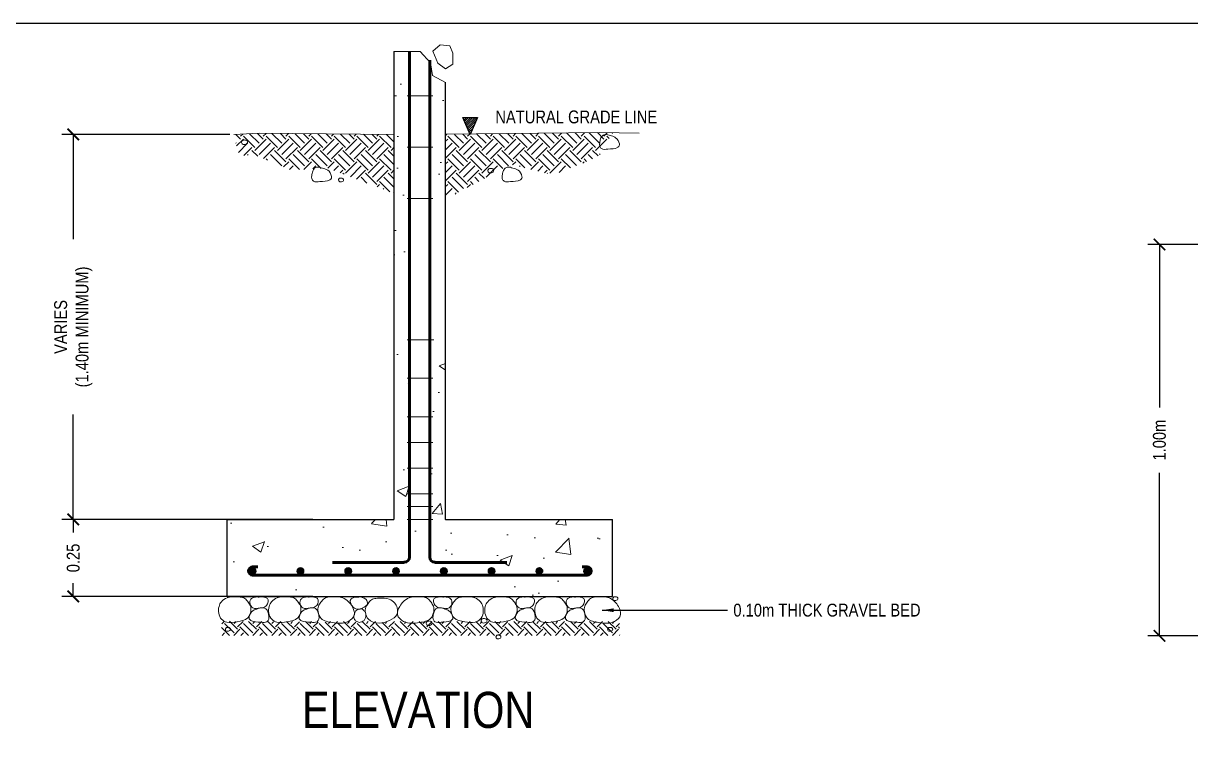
# Model space of a CAD drawing. Header units: inches. Extents: x 7263 to 14962, y 1317 to 2926.
# Drawn here: x 7358.78 to 7376.96, y 1456.29 to 1467.61 of the extents above; entities that cross this region are included whole.
import ezdxf

# ---------------------------------------------------------------- set-up
doc = ezdxf.new("R2010")
doc.units = ezdxf.units.IN
doc.header["$MEASUREMENT"] = 0
for name, color, linetype, lineweight in [('.05', 250, 'Continuous', 5), ('.13', 251, 'Continuous', 13), ('.20', 250, 'Continuous', 15), ('0.05', 250, 'Continuous', 5), ('0.13', 251, 'Continuous', 13), ('0.15', 251, 'Continuous', 15), ('0.20', 250, 'Continuous', 20), ('0.25', 250, 'Continuous', 25), ('0.50', 7, 'Continuous', 40), ('dimline', 253, 'Continuous', 5)]:
    doc.layers.add(name, color=color, linetype=linetype, lineweight=lineweight)
doc.layers.add('Layer3', color=3, linetype='Continuous')
doc.layers.add('Layer6', color=6, linetype='Continuous')
doc.styles.get("Standard").update_dxf_attribs({"font": ''})
doc.styles.get('Standard').set_extended_font_data('Tw Cen MT Condensed')
doc.dimstyles.get("Standard").update_dxf_attribs({"dimtxt": 0.2, "dimasz": 0.18, "dimexe": 0.18, "dimexo": 0.0625, "dimgap": 0.09, "dimtad": 0, "dimzin": 0, "dimdsep": 46, "dimtxsty": 'Standard', "dimblk": 'ARCHTICK', "dimcen": 0.09, "dimclrd": 8, "dimclre": 8, "dimclrt": 2, "dimadec": 0, "dimazin": 0, "dimtfac": 1, "dimtofl": 0, "dimtmove": 0, "dimatfit": 3, "dimfxl": 1, "dimtolj": 1, "dimtzin": 0, "dimarcsym": 0})

# ---------------------------------------------------------------- blocks, each defined once
blk = doc.blocks.new('_ArchTick')
at = {"color": 0, "linetype": 'ByBlock', "const_width": 0.15}
blk.add_lwpolyline([(-0.5, -0.5), (0.5, 0.5)], dxfattribs=at)
blk = doc.blocks.new('*D168')
at = {"layer": 'Defpoints', "color": 0, "transparency": 16777216}
for p in [(7359.561, 1459.874), (7363.354, 1459.874), (7363.354, 1458.674)]:
    blk.add_point(p, dxfattribs=at)
at = {"layer": 'Layer6', "color": 8, "lineweight": -2, "transparency": 16777216}
for p, q in [((7363.292, 1459.874), (7359.381, 1459.874)), ((7359.561, 1459.874), (7359.561, 1459.669)), ((7359.561, 1458.674), (7359.561, 1458.879)), ((7363.292, 1458.674), (7359.381, 1458.674))]:
    blk.add_line(p, q, dxfattribs=at)
at = {"layer": 'Layer6', "color": 8, "lineweight": -2, "transparency": 16777216, "xscale": 0.18, "yscale": 0.18, "zscale": 0.18}
for p, rotation in [((7359.561, 1459.874), 90), ((7359.561, 1458.674), 270)]:
    blk.add_blockref('_ArchTick', p, dxfattribs=dict(at, rotation=rotation))
at = {"layer": 'Layer6', "color": 2, "transparency": 16777216, "insert": (7359.561, 1459.274), "char_height": 0.2, "attachment_point": 5, "rotation": 90}
blk.add_mtext('\\A1;0.25', dxfattribs=at)
blk = doc.blocks.new('*D184')
at = {"layer": 'Defpoints', "color": 0, "transparency": 16777216}
for p in [(7362.06, 1465.874), (7359.561, 1459.874), (7361.958, 1459.874)]:
    blk.add_point(p, dxfattribs=at)
at = {"layer": 'Layer6', "color": 8, "lineweight": -2, "transparency": 16777216}
for p, q in [((7361.997, 1465.874), (7359.381, 1465.874)), ((7359.561, 1465.874), (7359.561, 1464.24)), ((7359.561, 1459.874), (7359.561, 1461.508)), ((7361.896, 1459.874), (7359.381, 1459.874))]:
    blk.add_line(p, q, dxfattribs=at)
at = {"layer": 'Layer6', "color": 8, "lineweight": -2, "transparency": 16777216, "xscale": 0.18, "yscale": 0.18, "zscale": 0.18}
for p, rotation in [((7359.561, 1465.874), 90), ((7359.561, 1459.874), 270)]:
    blk.add_blockref('_ArchTick', p, dxfattribs=dict(at, rotation=rotation))
at = {"layer": 'Layer6', "color": 2, "transparency": 16777216, "insert": (7359.561, 1462.874), "char_height": 0.2, "attachment_point": 5, "rotation": 90}
blk.add_mtext('\\A1;VARIES\\P(1.40m MINIMUM)', dxfattribs=at)
blk = doc.blocks.new('*D191')
at = {"layer": 'Defpoints', "color": 0, "transparency": 16777216}
for p in [(7379.042, 1464.16), (7376.472, 1458.061), (7381.352, 1458.061)]:
    blk.add_point(p, dxfattribs=at)
at = {"layer": 'Layer6', "color": 8, "lineweight": -2, "transparency": 16777216}
for p, q in [((7378.98, 1464.16), (7376.292, 1464.16)), ((7376.472, 1464.16), (7376.472, 1461.62)), ((7376.472, 1458.061), (7376.472, 1460.602)), ((7381.289, 1458.061), (7376.292, 1458.061))]:
    blk.add_line(p, q, dxfattribs=at)
at = {"layer": 'Layer6', "color": 8, "lineweight": -2, "transparency": 16777216, "xscale": 0.18, "yscale": 0.18, "zscale": 0.18}
for p, rotation in [((7376.472, 1464.16), 90), ((7376.472, 1458.061), 270)]:
    blk.add_blockref('_ArchTick', p, dxfattribs=dict(at, rotation=rotation))
at = {"layer": 'Layer6', "color": 2, "transparency": 16777216, "insert": (7376.472, 1461.111), "char_height": 0.2, "attachment_point": 5, "rotation": 90}
blk.add_mtext('\\A1;1.00m', dxfattribs=at)

msp = doc.modelspace()

# ---------------------------------------------------------------- hatches: boundary and pattern name
at = {"layer": '.05'}
h = msp.add_hatch(dxfattribs=at)
h.set_pattern_fill('AR-CONC', color=0, scale=0.268471, style=0)
h.set_pattern_definition([(50, (4.7312, 1.8584), (1.92563396, -0.16847114), [0.2013531, -2.2148839]), (355, (4.7312, 1.8584), (-0.3725068, 2.01941604), [0.16108246, -1.7719071]), (100.451444, (4.8917, 1.8444), (1.55312717, 1.85094487), [0.1711238, -1.88236165]), (46.1842, (4.7312, 2.3953), (2.86523105, -0.4443709), [0.3020296, -3.3223258]), (96.635635, (4.97, 2.3583), (2.5092942, 2.6152237), [0.2566858, -2.8235441]), (351.184164, (4.7312, 2.3953), (2.5092941, 2.6152237), [0.2416237, -2.6578607]), (21, (4.9997, 2.2611), (1.60252098, -1.08091405), [0.2013531, -2.2148839]), (326, (4.9997, 2.2611), (0.65323055, 1.94681593), [0.16108246, -1.7719071]), (71.451445, (5.1332, 2.171), (2.2557515, 0.8659019), [0.1711238, -1.88236165]), (37.5, (4.7312, 1.8584), (0.03264566, 0.8937227), [0, -1.75042944, 0, -1.79875418, 0, -1.77861887]), (7.5, (4.7312, 1.8584), (0.70626482, 1.05888017), [0, -1.02555835, 0, -1.71015882, 0, -0.6778887]), (327.5, (4.1325, 1.8584), (1.43315722, -0.06055324), [0, -0.67117693, 0, -2.09407203, 0, -2.7786725]), (317.5, (3.864, 1.8584), (1.56568442, 0.26875262), [0, -0.87253001, 0, -1.3906786, 0, -1.97326018])])
h.paths.add_polyline_path([(7365.358, 1459.874), (7365.358, 1466.686), (7365.153, 1466.794), (7365.125, 1466.989), (7365.111, 1467.004), (7365.111, 1459.874), (7364.796, 1459.874), (7364.796, 1467.166), (7364.558, 1467.166), (7364.558, 1459.874), (7361.958, 1459.874), (7361.958, 1458.674), (7363.631, 1458.674), (7367.958, 1458.674), (7367.958, 1459.874)])
h.paths.add_polyline_path([(7366.124, 1459.07, -1), (7366.024, 1459.07, -1)], flags=16)
h.paths.add_polyline_path([(7365.38, 1459.07, -1), (7365.28, 1459.07, -1)], flags=16)
h.paths.add_polyline_path([(7366.868, 1459.07, -1), (7366.768, 1459.07, -1)], flags=16)
h.paths.add_polyline_path([(7364.636, 1459.07, -1), (7364.536, 1459.07, -1)], flags=16)
h.paths.add_polyline_path([(7367.612, 1459.07, -1), (7367.512, 1459.07, -1)], flags=16)
h.paths.add_polyline_path([(7363.792, 1459.07, -1), (7363.892, 1459.07, -1)], flags=16)
h.paths.add_polyline_path([(7363.048, 1459.07, -1), (7363.148, 1459.07, -1)], flags=16)
h.paths.add_polyline_path([(7362.304, 1459.07, -1), (7362.404, 1459.07, -1)], flags=16)
at = {"layer": '.13'}
h = msp.add_hatch(dxfattribs=at)
h.set_pattern_fill('ANSI31', color=0, scale=0.1875, style=0)
h.set_pattern_definition([(45, (7221.051393, 2440.46901), (-0.0165728152, 0.0165728152), [])])
h.paths.add_polyline_path([(7365.853, 1466.138), (7365.628, 1466.138), (7365.74, 1465.876)])
h = msp.add_hatch(dxfattribs=at)
h.set_pattern_fill('EARTH', color=0, angle=45, style=0)
h.set_pattern_definition([(45, (7155.6902, 1531.6079), (3e-17, 0.3535534), [0.25, -0.25]), (45, (7155.62392, 1531.67418), (3e-17, 0.3535534), [0.25, -0.25]), (45, (7155.55763, 1531.74047), (3e-17, 0.3535534), [0.25, -0.25]), (135, (7155.55763, 1531.78467), (-0.3535534, 6e-17), [0.25, -0.25]), (135, (7155.62392, 1531.85096), (-0.3535534, 6e-17), [0.25, -0.25]), (135, (7155.6902, 1531.91725), (-0.3535534, 6e-17), [0.25, -0.25])])
h.paths.add_polyline_path([(7367.959, 1465.895), (7367.75, 1465.904), (7365.358, 1465.874), (7365.358, 1464.866), (7366.372, 1465.406), (7367.032, 1465.246), (7367.561, 1465.456), (7367.758, 1465.554), (7367.847, 1465.73)])
h.paths.add_polyline_path([(7364.558, 1465.872), (7362.455, 1465.892), (7362.06, 1465.874), (7362.144, 1465.54), (7362.375, 1465.56), (7362.95, 1465.319), (7363.526, 1465.348), (7364.558, 1464.956)])
h = msp.add_hatch(dxfattribs=at)
h.set_pattern_fill('EARTH', color=0, scale=0.8333, angle=45, style=0)
h.set_pattern_definition([(45, (7158.53959, 1530.67476), (3e-17, 0.29461604), [0.208325, -0.208325]), (45, (7158.48435, 1530.73), (3e-17, 0.29461604), [0.208325, -0.208325]), (45, (7158.4291, 1530.78524), (3e-17, 0.29461604), [0.208325, -0.208325]), (135, (7158.4291, 1530.82207), (-0.29461604, 6e-17), [0.208325, -0.208325]), (135, (7158.48435, 1530.8773), (-0.29461604, 6e-17), [0.208325, -0.208325]), (135, (7158.53959, 1530.93255), (-0.29461604, 6e-17), [0.208325, -0.208325])])
edge = h.paths.add_edge_path()
edge.add_spline(control_points=[(7365.227, 1458.283), (7365.193, 1458.274), (7365.159, 1458.277), (7365.123, 1458.283)], knot_values=[0.162081, 0.162081, 0.162081, 0.162081, 0.193484, 0.193484, 0.193484, 0.193484], degree=3, periodic=0)
edge.add_line((7365.123, 1458.283), (7364.787, 1458.283))
edge.add_spline(control_points=[(7364.787, 1458.283), (7364.784, 1458.283), (7364.756, 1458.281), (7364.727, 1458.276), (7364.707, 1458.283)], knot_values=[0.115379, 0.115379, 0.115379, 0.115379, 0.117732, 0.138587, 0.138587, 0.138587, 0.138587], degree=3, periodic=0)
edge.add_line((7364.707, 1458.283), (7364.525, 1458.283))
edge.add_spline(control_points=[(7364.525, 1458.283), (7364.515, 1458.281), (7364.439, 1458.27), (7364.366, 1458.262), (7364.308, 1458.283)], knot_values=[0.168742, 0.168742, 0.168742, 0.168742, 0.177538, 0.23329, 0.23329, 0.23329, 0.23329], degree=3, periodic=0)
edge.add_line((7364.308, 1458.283), (7364.041, 1458.283))
edge.add_spline(control_points=[(7364.041, 1458.283), (7364.015, 1458.275), (7363.964, 1458.267), (7363.909, 1458.275), (7363.885, 1458.283)], knot_values=[0.214442, 0.214442, 0.214442, 0.214442, 0.24555, 0.273691, 0.273691, 0.273691, 0.273691], degree=3, periodic=0)
edge.add_line((7363.885, 1458.283), (7363.725, 1458.283))
edge.add_spline(control_points=[(7363.725, 1458.283), (7363.721, 1458.282), (7363.707, 1458.279), (7363.694, 1458.28), (7363.685, 1458.283)], knot_values=[0.085693, 0.085693, 0.085693, 0.085693, 0.089294, 0.097742, 0.097742, 0.097742, 0.097742], degree=3, periodic=0)
edge.add_line((7363.685, 1458.283), (7363.531, 1458.283))
edge.add_spline(control_points=[(7363.531, 1458.283), (7363.472, 1458.262), (7363.399, 1458.27), (7363.323, 1458.281), (7363.313, 1458.283)], knot_values=[0.176395, 0.176395, 0.176395, 0.176395, 0.234675, 0.243869, 0.243869, 0.243869, 0.243869], degree=3, periodic=0)
edge.add_line((7363.313, 1458.283), (7363.131, 1458.283))
edge.add_spline(control_points=[(7363.131, 1458.283), (7363.111, 1458.276), (7363.082, 1458.281), (7363.054, 1458.283), (7363.052, 1458.283)], knot_values=[0.115379, 0.115379, 0.115379, 0.115379, 0.136234, 0.138587, 0.138587, 0.138587, 0.138587], degree=3, periodic=0)
edge.add_line((7363.052, 1458.283), (7362.715, 1458.283))
edge.add_spline(control_points=[(7362.715, 1458.283), (7362.679, 1458.277), (7362.645, 1458.274), (7362.611, 1458.283)], knot_values=[0.162081, 0.162081, 0.162081, 0.162081, 0.193484, 0.193484, 0.193484, 0.193484], degree=3, periodic=0)
edge.add_line((7362.611, 1458.283), (7361.874, 1458.288))
edge.add_line((7361.874, 1458.288), (7361.865, 1458.068))
edge.add_line((7361.865, 1458.068), (7368.072, 1458.068))
edge.add_line((7368.072, 1458.068), (7368.064, 1458.283))
edge.add_line((7368.064, 1458.283), (7365.227, 1458.283))
at = {"layer": '0.05'}
h = msp.add_hatch(dxfattribs=at)
h.set_pattern_fill('ANSI31', color=0, scale=0.1, style=0)
h.set_pattern_definition([(45, (7340.730814, 3181.20405), (-0.008838834765, 0.008838834765), [])])
h.paths.add_polyline_path([(7362.397, 1459.07, 1), (7362.311, 1459.07, 1)])
h = msp.add_hatch(dxfattribs=at)
h.set_pattern_fill('ANSI31', color=0, scale=0.1, style=0)
h.set_pattern_definition([(45, (7341.474814, 3181.20405), (-0.008838834765, 0.008838834765), [])])
h.paths.add_polyline_path([(7363.141, 1459.07, 1), (7363.055, 1459.07, 1)])
h = msp.add_hatch(dxfattribs=at)
h.set_pattern_fill('ANSI31', color=0, scale=0.1, style=0)
h.set_pattern_definition([(45, (7342.218814, 3181.20405), (-0.008838834765, 0.008838834765), [])])
h.paths.add_polyline_path([(7363.885, 1459.07, 1), (7363.799, 1459.07, 1)])
h = msp.add_hatch(dxfattribs=at)
h.set_pattern_fill('ANSI31', color=0, scale=0.1, style=0)
h.set_pattern_definition([(45, (7342.962814, 3181.20405), (-0.008838834765, 0.008838834765), [])])
h.paths.add_polyline_path([(7364.629, 1459.07, 1), (7364.543, 1459.07, 1)])
h = msp.add_hatch(dxfattribs=at)
h.set_pattern_fill('ANSI31', color=0, scale=0.1, style=0)
h.set_pattern_definition([(45, (7343.706814, 3181.20405), (-0.008838834765, 0.008838834765), [])])
h.paths.add_polyline_path([(7365.373, 1459.07, 1), (7365.287, 1459.07, 1)])
h = msp.add_hatch(dxfattribs=at)
h.set_pattern_fill('ANSI31', color=0, scale=0.1, style=0)
h.set_pattern_definition([(45, (7344.450814, 3181.20405), (-0.008838834765, 0.008838834765), [])])
h.paths.add_polyline_path([(7366.117, 1459.07, 1), (7366.031, 1459.07, 1)])
h = msp.add_hatch(dxfattribs=at)
h.set_pattern_fill('ANSI31', color=0, scale=0.1, style=0)
h.set_pattern_definition([(45, (7345.194814, 3181.20405), (-0.008838834765, 0.008838834765), [])])
h.paths.add_polyline_path([(7366.861, 1459.07, 1), (7366.775, 1459.07, 1)])
h = msp.add_hatch(dxfattribs=at)
h.set_pattern_fill('ANSI31', color=0, scale=0.1, style=0)
h.set_pattern_definition([(45, (7345.938814, 3181.20405), (-0.008838834765, 0.008838834765), [])])
h.paths.add_polyline_path([(7367.605, 1459.07, 1), (7367.519, 1459.07, 1)])

# ---------------------------------------------------------------- linework, layer by layer
at = {"layer": '.13', "color": 0}
msp.add_lwpolyline([(7365.158, 1467.173), (7365.235, 1466.985), (7365.354, 1466.896), (7365.473, 1466.97), (7365.473, 1467.141), (7365.423, 1467.257), (7365.275, 1467.269), (7365.158, 1467.173)], dxfattribs=at)
at = {"layer": '.20', "color": 0}
msp.add_line((7365.628, 1466.138), (7365.853, 1466.138), dxfattribs=at)
for points in [[(7362.108, 1458.668), (7361.955, 1458.652), (7361.867, 1458.593), (7361.83, 1458.52), (7361.871, 1458.318), (7361.95, 1458.274), (7362.112, 1458.281), (7362.277, 1458.341), (7362.325, 1458.444), (7362.319, 1458.526), (7362.284, 1458.585), (7362.23, 1458.643), (7362.161, 1458.664), (7362.108, 1458.668)], [(7362.478, 1458.496), (7362.401, 1458.472), (7362.357, 1458.452), (7362.299, 1458.354), (7362.299, 1458.327), (7362.323, 1458.302), (7362.48, 1458.273), (7362.577, 1458.281), (7362.604, 1458.32), (7362.605, 1458.369), (7362.589, 1458.434), (7362.56, 1458.482), (7362.519, 1458.499), (7362.478, 1458.496)], [(7362.431, 1458.666), (7362.366, 1458.659), (7362.328, 1458.634), (7362.312, 1458.603), (7362.313, 1458.56), (7362.356, 1458.495), (7362.471, 1458.495), (7362.513, 1458.498), (7362.571, 1458.535), (7362.586, 1458.641), (7362.541, 1458.661), (7362.483, 1458.669), (7362.453, 1458.665), (7362.431, 1458.666)], [(7362.888, 1458.668), (7362.735, 1458.652), (7362.647, 1458.593), (7362.609, 1458.52), (7362.651, 1458.318), (7362.729, 1458.274), (7362.891, 1458.281), (7363.057, 1458.341), (7363.104, 1458.444), (7363.098, 1458.526), (7363.063, 1458.585), (7363.01, 1458.643), (7362.941, 1458.664), (7362.888, 1458.668)], [(7363.257, 1458.496), (7363.18, 1458.472), (7363.136, 1458.452), (7363.079, 1458.354), (7363.079, 1458.327), (7363.102, 1458.302), (7363.259, 1458.273), (7363.356, 1458.281), (7363.384, 1458.32), (7363.385, 1458.369), (7363.369, 1458.434), (7363.34, 1458.482), (7363.298, 1458.499), (7363.257, 1458.496)], [(7363.21, 1458.666), (7363.145, 1458.659), (7363.108, 1458.634), (7363.092, 1458.603), (7363.092, 1458.56), (7363.135, 1458.495), (7363.25, 1458.495), (7363.292, 1458.498), (7363.351, 1458.535), (7363.365, 1458.641), (7363.32, 1458.661), (7363.262, 1458.669), (7363.233, 1458.665), (7363.21, 1458.666)], [(7363.598, 1458.67), (7363.756, 1458.653), (7363.848, 1458.592), (7363.903, 1458.517), (7363.937, 1458.391), (7363.842, 1458.286), (7363.594, 1458.268), (7363.422, 1458.331), (7363.373, 1458.437), (7363.379, 1458.523), (7363.416, 1458.584), (7363.471, 1458.644), (7363.543, 1458.666), (7363.598, 1458.67)], [(7364.034, 1458.668), (7364.085, 1458.65), (7364.123, 1458.625), (7364.139, 1458.594), (7364.138, 1458.55), (7364.088, 1458.508), (7364.006, 1458.478), (7363.923, 1458.504), (7363.887, 1458.553), (7363.874, 1458.611), (7363.917, 1458.654), (7363.968, 1458.665), (7364.005, 1458.665), (7364.034, 1458.668)], [(7364.326, 1458.647), (7364.479, 1458.631), (7364.566, 1458.572), (7364.604, 1458.499), (7364.603, 1458.398), (7364.484, 1458.3), (7364.322, 1458.26), (7364.156, 1458.32), (7364.109, 1458.423), (7364.115, 1458.505), (7364.15, 1458.564), (7364.203, 1458.622), (7364.273, 1458.643), (7364.326, 1458.647)], [(7364.949, 1458.67), (7364.79, 1458.653), (7364.699, 1458.592), (7364.643, 1458.517), (7364.609, 1458.391), (7364.705, 1458.286), (7364.952, 1458.268), (7365.124, 1458.331), (7365.173, 1458.437), (7365.167, 1458.523), (7365.131, 1458.584), (7365.076, 1458.644), (7365.004, 1458.666), (7364.949, 1458.67)], [(7365.289, 1458.496), (7365.366, 1458.472), (7365.41, 1458.452), (7365.468, 1458.354), (7365.468, 1458.327), (7365.444, 1458.302), (7365.287, 1458.273), (7365.19, 1458.281), (7365.163, 1458.32), (7365.162, 1458.369), (7365.178, 1458.434), (7365.207, 1458.482), (7365.248, 1458.499), (7365.289, 1458.496)], [(7365.336, 1458.666), (7365.401, 1458.659), (7365.439, 1458.634), (7365.455, 1458.603), (7365.454, 1458.56), (7365.411, 1458.495), (7365.296, 1458.495), (7365.254, 1458.498), (7365.196, 1458.535), (7365.181, 1458.641), (7365.226, 1458.661), (7365.284, 1458.669), (7365.314, 1458.665), (7365.336, 1458.666)], [(7365.659, 1458.668), (7365.812, 1458.652), (7365.9, 1458.593), (7365.937, 1458.52), (7365.896, 1458.318), (7365.817, 1458.274), (7365.655, 1458.281), (7365.49, 1458.341), (7365.442, 1458.444), (7365.448, 1458.526), (7365.483, 1458.585), (7365.537, 1458.643), (7365.606, 1458.664), (7365.659, 1458.668)], [(7366.254, 1458.668), (7366.101, 1458.652), (7366.013, 1458.593), (7365.975, 1458.52), (7366.017, 1458.318), (7366.095, 1458.274), (7366.257, 1458.281), (7366.423, 1458.341), (7366.47, 1458.444), (7366.464, 1458.526), (7366.429, 1458.585), (7366.376, 1458.643), (7366.307, 1458.664), (7366.254, 1458.668)], [(7366.623, 1458.496), (7366.546, 1458.472), (7366.502, 1458.452), (7366.445, 1458.354), (7366.445, 1458.327), (7366.468, 1458.302), (7366.625, 1458.273), (7366.722, 1458.281), (7366.75, 1458.32), (7366.751, 1458.369), (7366.735, 1458.434), (7366.706, 1458.482), (7366.664, 1458.499), (7366.623, 1458.496)], [(7366.576, 1458.666), (7366.511, 1458.659), (7366.474, 1458.634), (7366.458, 1458.603), (7366.458, 1458.56), (7366.501, 1458.495), (7366.616, 1458.495), (7366.658, 1458.498), (7366.717, 1458.535), (7366.731, 1458.641), (7366.686, 1458.661), (7366.628, 1458.669), (7366.599, 1458.665), (7366.576, 1458.666)], [(7367.033, 1458.668), (7366.88, 1458.652), (7366.792, 1458.593), (7366.755, 1458.52), (7366.796, 1458.318), (7366.875, 1458.274), (7367.037, 1458.281), (7367.202, 1458.341), (7367.25, 1458.444), (7367.244, 1458.526), (7367.209, 1458.585), (7367.155, 1458.643), (7367.086, 1458.664), (7367.033, 1458.668)], [(7367.403, 1458.496), (7367.326, 1458.472), (7367.282, 1458.452), (7367.224, 1458.354), (7367.224, 1458.327), (7367.248, 1458.302), (7367.405, 1458.273), (7367.502, 1458.281), (7367.529, 1458.32), (7367.53, 1458.369), (7367.514, 1458.434), (7367.485, 1458.482), (7367.444, 1458.499), (7367.403, 1458.496)], [(7367.356, 1458.666), (7367.291, 1458.659), (7367.253, 1458.634), (7367.237, 1458.603), (7367.238, 1458.56), (7367.281, 1458.495), (7367.396, 1458.495), (7367.437, 1458.498), (7367.496, 1458.535), (7367.511, 1458.641), (7367.466, 1458.661), (7367.408, 1458.669), (7367.378, 1458.665), (7367.356, 1458.666)], [(7367.743, 1458.67), (7367.902, 1458.653), (7367.993, 1458.592), (7368.049, 1458.517), (7368.082, 1458.391), (7367.987, 1458.286), (7367.74, 1458.268), (7367.568, 1458.331), (7367.519, 1458.437), (7367.525, 1458.523), (7367.561, 1458.584), (7367.616, 1458.644), (7367.688, 1458.666), (7367.743, 1458.67)], [(7363.979, 1458.464), (7364.047, 1458.482), (7364.058, 1458.482), (7364.066, 1458.475), (7364.099, 1458.438), (7364.117, 1458.361), (7364.102, 1458.319), (7364.03, 1458.271), (7363.978, 1458.282), (7363.941, 1458.316), (7363.93, 1458.374), (7363.949, 1458.431), (7363.958, 1458.45), (7363.979, 1458.464)]]:
    msp.add_spline(points, degree=3, dxfattribs=at)
at = {"color": 136}
msp.add_line((7381.284, 1458.061), (7376.499, 1458.061), dxfattribs=at)
at = {"layer": '0.05', "color": 0}
for points in [[(7362.222, 1465.788), (7362.25, 1465.785), (7362.266, 1465.774), (7362.273, 1465.761), (7362.272, 1465.742), (7362.251, 1465.724), (7362.221, 1465.717), (7362.191, 1465.728), (7362.182, 1465.747), (7362.183, 1465.762), (7362.19, 1465.773), (7362.199, 1465.783), (7362.212, 1465.787), (7362.222, 1465.788)], [(7366.056, 1465.344), (7366.084, 1465.342), (7366.1, 1465.331), (7366.106, 1465.317), (7366.106, 1465.299), (7366.085, 1465.281), (7366.055, 1465.274), (7366.025, 1465.285), (7366.016, 1465.304), (7366.017, 1465.319), (7366.024, 1465.329), (7366.033, 1465.34), (7366.046, 1465.344), (7366.056, 1465.344)], [(7363.725, 1465.194), (7363.749, 1465.192), (7363.762, 1465.183), (7363.768, 1465.172), (7363.768, 1465.156), (7363.75, 1465.141), (7363.724, 1465.135), (7363.699, 1465.144), (7363.692, 1465.16), (7363.693, 1465.173), (7363.698, 1465.182), (7363.706, 1465.191), (7363.717, 1465.194), (7363.725, 1465.194)], [(7367.997, 1458.67), (7368.02, 1458.667), (7368.034, 1458.658), (7368.04, 1458.647), (7368.04, 1458.631), (7368.021, 1458.616), (7367.996, 1458.61), (7367.971, 1458.619), (7367.963, 1458.635), (7367.964, 1458.648), (7367.97, 1458.657), (7367.978, 1458.666), (7367.989, 1458.669), (7367.997, 1458.67)], [(7365.951, 1458.329), (7365.979, 1458.327), (7365.995, 1458.316), (7366.002, 1458.303), (7366.002, 1458.284), (7365.98, 1458.266), (7365.95, 1458.259), (7365.92, 1458.27), (7365.911, 1458.289), (7365.913, 1458.304), (7365.919, 1458.314), (7365.929, 1458.325), (7365.941, 1458.329), (7365.951, 1458.329)], [(7361.964, 1458.192), (7361.988, 1458.189), (7362.001, 1458.18), (7362.007, 1458.169), (7362.007, 1458.153), (7361.989, 1458.138), (7361.964, 1458.132), (7361.938, 1458.141), (7361.931, 1458.157), (7361.932, 1458.17), (7361.937, 1458.179), (7361.945, 1458.188), (7361.956, 1458.191), (7361.964, 1458.192)], [(7365.096, 1458.292), (7365.124, 1458.289), (7365.14, 1458.278), (7365.147, 1458.265), (7365.146, 1458.246), (7365.125, 1458.228), (7365.095, 1458.221), (7365.065, 1458.232), (7365.056, 1458.251), (7365.057, 1458.266), (7365.064, 1458.277), (7365.074, 1458.287), (7365.086, 1458.291), (7365.096, 1458.292)], [(7367.915, 1458.192), (7367.939, 1458.189), (7367.952, 1458.18), (7367.958, 1458.169), (7367.958, 1458.153), (7367.94, 1458.138), (7367.914, 1458.132), (7367.889, 1458.141), (7367.882, 1458.157), (7367.882, 1458.17), (7367.888, 1458.179), (7367.896, 1458.188), (7367.907, 1458.191), (7367.915, 1458.192)], [(7366.176, 1458.074), (7366.199, 1458.072), (7366.213, 1458.062), (7366.219, 1458.051), (7366.218, 1458.036), (7366.2, 1458.02), (7366.175, 1458.014), (7366.149, 1458.023), (7366.142, 1458.039), (7366.143, 1458.052), (7366.148, 1458.061), (7366.157, 1458.07), (7366.167, 1458.073), (7366.176, 1458.074)]]:
    msp.add_spline(points, degree=3, dxfattribs=at)
at = {"layer": '0.13', "color": 0}
for points in [[(7367.884, 1465.869), (7367.961, 1465.845), (7368.005, 1465.824), (7368.063, 1465.727), (7368.062, 1465.7), (7368.039, 1465.674), (7367.882, 1465.646), (7367.785, 1465.654), (7367.758, 1465.693), (7367.757, 1465.741), (7367.772, 1465.806), (7367.802, 1465.855), (7367.843, 1465.872), (7367.884, 1465.869)], [(7363.401, 1465.362), (7363.478, 1465.338), (7363.523, 1465.318), (7363.58, 1465.22), (7363.58, 1465.193), (7363.556, 1465.168), (7363.4, 1465.139), (7363.302, 1465.147), (7363.275, 1465.186), (7363.274, 1465.235), (7363.29, 1465.3), (7363.319, 1465.348), (7363.36, 1465.365), (7363.401, 1465.362)], [(7366.367, 1465.362), (7366.444, 1465.338), (7366.489, 1465.318), (7366.546, 1465.22), (7366.546, 1465.193), (7366.522, 1465.168), (7366.366, 1465.139), (7366.268, 1465.147), (7366.241, 1465.186), (7366.24, 1465.235), (7366.256, 1465.3), (7366.285, 1465.348), (7366.327, 1465.365), (7366.367, 1465.362)]]:
    msp.add_spline(points, degree=3, dxfattribs=at)
at = {"layer": '0.15', "color": 0}
for p, q in [((7364.558, 1466.474), (7364.592, 1466.474)), ((7364.758, 1466.474), (7365.158, 1466.474)), ((7365.353, 1466.474), (7365.358, 1466.474)), ((7364.758, 1465.674), (7365.158, 1465.674)), ((7365.353, 1465.674), (7365.358, 1465.674)), ((7364.758, 1464.874), (7365.158, 1464.874)), ((7365.353, 1464.874), (7365.358, 1464.874)), ((7364.758, 1462.674), (7365.176, 1462.674)), ((7365.353, 1462.674), (7365.358, 1462.674)), ((7364.758, 1462.074), (7365.158, 1462.074)), ((7365.353, 1462.074), (7365.358, 1462.074)), ((7364.758, 1461.474), (7365.158, 1461.474)), ((7365.353, 1461.474), (7365.358, 1461.474)), ((7364.758, 1461.074), (7365.158, 1461.074)), ((7365.353, 1461.074), (7365.358, 1461.074)), ((7364.758, 1460.674), (7365.158, 1460.674)), ((7365.353, 1460.674), (7365.358, 1460.674)), ((7364.758, 1460.274), (7365.158, 1460.274)), ((7365.353, 1460.274), (7365.358, 1460.274)), ((7364.758, 1460.074), (7365.158, 1460.074)), ((7365.353, 1460.074), (7365.358, 1460.074)), ((7364.758, 1459.874), (7365.158, 1459.874)), ((7365.353, 1459.874), (7365.358, 1459.874)), ((7362.354, 1459.07), (7362.354, 1459.07))]:
    msp.add_line(p, q, dxfattribs=at)
msp.add_lwpolyline([(7364.553, 1467.166), (7364.96, 1467.166), (7365.125, 1466.989), (7365.153, 1466.794), (7365.358, 1466.686)], dxfattribs=at)
at = {"layer": '0.15', "color": 0, "lineweight": 35}
for centre in [(7362.354, 1459.07), (7363.098, 1459.07), (7363.842, 1459.07), (7364.586, 1459.07), (7365.33, 1459.07), (7366.074, 1459.07), (7366.818, 1459.07), (7367.562, 1459.07)]:
    msp.add_circle(centre, 0.05, dxfattribs=at)
at = {"layer": '0.20', "color": 0}
for points in [[(7364.558, 1465.872), (7362.455, 1465.892), (7362.06, 1465.874)], [(7365.358, 1465.881), (7367.75, 1465.904), (7368.371, 1465.895)]]:
    msp.add_lwpolyline(points, dxfattribs=at)
at = {"layer": '0.25', "color": 0}
for p, q in [((7364.558, 1459.874), (7364.558, 1467.166)), ((7365.358, 1459.874), (7365.358, 1466.687)), ((7361.958, 1458.674), (7361.958, 1459.874)), ((7361.958, 1459.874), (7364.553, 1459.874)), ((7365.358, 1459.874), (7367.958, 1459.874)), ((7367.958, 1458.674), (7367.958, 1459.874)), ((7361.958, 1458.674), (7367.958, 1458.674))]:
    msp.add_line(p, q, dxfattribs=at)
msp.add_lwpolyline([(7365.74, 1465.876), (7365.628, 1466.138), (7365.853, 1466.138), (7365.74, 1465.876)], dxfattribs=at)
at = {"layer": '0.50', "color": 0, "lineweight": 60}
for p, q in [((7364.796, 1459.287), (7364.796, 1467.166)), ((7365.111, 1459.287), (7365.111, 1467.031)), ((7362.354, 1459.134), (7362.434, 1459.134)), ((7364.715, 1459.206), (7363.596, 1459.206)), ((7365.192, 1459.206), (7366.311, 1459.206)), ((7367.562, 1459.134), (7367.482, 1459.134)), ((7362.354, 1459.006), (7367.562, 1459.006))]:
    msp.add_line(p, q, dxfattribs=at)
for centre, radius, start, end in [((7364.715, 1459.287), 0.0809, 270, 0), ((7365.192, 1459.287), 0.0809, 180, 270), ((7362.354, 1459.07), 0.064, 90, 270), ((7367.562, 1459.07), 0.064, 270, 90)]:
    msp.add_arc(centre, radius, start, end, dxfattribs=at)
at = {"layer": 'dimline', "color": 0}
for p, q in [((7363.631, 1459.874), (7359.381, 1459.874)), ((7363.631, 1458.674), (7359.381, 1458.674))]:
    msp.add_line(p, q, dxfattribs=at)
at = {"layer": 'Layer6'}
msp.add_lwpolyline([(7413.187, 1421.626), (7343.212, 1421.626), (7343.212, 1467.606), (7413.187, 1467.606)], close=True, dxfattribs=at)

# ---------------------------------------------------------------- texts
at = {"layer": 'Layer3', "insert": (7356.3, 1457.188), "char_height": 0.5625, "attachment_point": 1}
msp.add_mtext_dynamic_manual_height_columns('\\pi6.82146;{\\fArial Narrow|b0|i0|c0|p34;ELEVATION}', width=17.1549, gutter_width=1, heights=[0], dxfattribs=at)
at = {"layer": 'Layer6', "color": 2, "char_height": 0.2, "attachment_point": 4}
for s, insert in [('NATURAL GRADE LINE', (7366.132, 1466.146)), ('0.10m THICK GRAVEL BED', (7369.838, 1458.46))]:
    msp.add_mtext(s, dxfattribs=dict(at, insert=insert))

# ---------------------------------------------------------------- dimensions: what is measured, and where the dimension line sits
at = {"layer": 'Layer6'}
for base, p1, p2, text, picture, middle in [((7359.561, 1459.874), (7362.06, 1465.874), (7361.958, 1459.874), 'VARIES\\P(1.40m MINIMUM)', '*D184', (7359.561, 1462.874)), ((7376.472, 1458.061), (7379.042, 1464.16), (7381.352, 1458.061), '1.00m', '*D191', (7376.472, 1461.111)), ((7359.561, 1459.874), (7363.354, 1458.674), (7363.354, 1459.874), '0.25', '*D168', (7359.561, 1459.274))]:
    dim = msp.add_linear_dim(base=base, p1=p1, p2=p2, angle=90, text=text, dimstyle='Standard', override={"dimpost": 'M'}, dxfattribs=at)
    dim.commit()
    dim.dimension.update_dxf_attribs({"geometry": picture, "text_midpoint": middle})

# ---------------------------------------------------------------- leaders
at = {"layer": 'Layer6', "annotation_type": 0, "has_hookline": 1, "hookline_direction": 0, "text_width": 3.971}
msp.add_leader([(7367.796, 1458.46), (7369.748, 1458.46)], dimstyle='Standard', dxfattribs=at)

doc.saveas('drawing.dxf')
